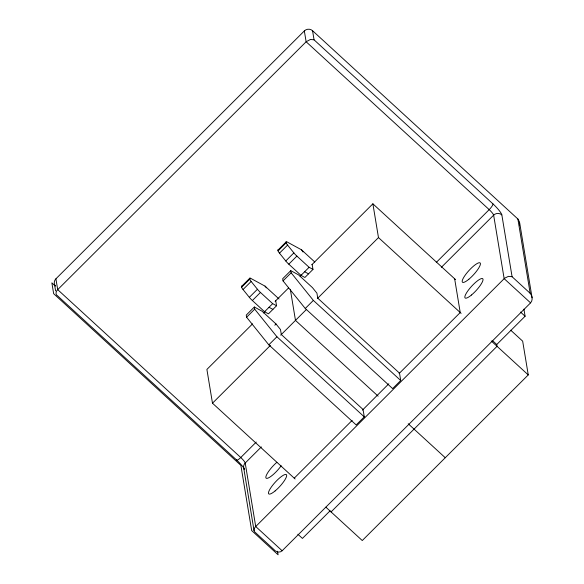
<?xml version="1.0" encoding="UTF-8"?>
<svg xmlns="http://www.w3.org/2000/svg" width="584" height="584" viewBox="0 0 584 584"><rect width="100%" height="100%" fill="white"/><g stroke="black" fill="none" stroke-linecap="round" stroke-linejoin="round"><path stroke-width="0.88" d="M519.483 225.716L519.519 221.957L517.913 219.029L312.549 30.711A5.811 5.548 -9.4 0 0 304.337 30.937L55.911 278.816A5.811 5.548 -9.4 0 0 55.327 285.912M530.571 302.877C533.068 300.256 532.323 295.92 530.177 293.321L512.08 276.721L508.423 276.356L504.656 278.196L255.719 526.534C253.931 528.009 253.106 531.44 255.551 532.681L273.648 549.281C275.495 551.844 279.67 553.26 282.145 550.763L530.571 302.877L504.153 278.656L493.641 215.153A5.774 1.029 45.1 0 0 489.202 209.641L306.133 41.763L304.337 30.937M275.721 300.767L276.546 305.761L268.45 313.842L264.574 311.732L252.361 300.534A5.811 1.037 45.1 0 1 249.332 297.336L243.046 289.525A5.811 1.037 45.1 0 1 241.63 287.204L241.506 286.467L249.609 278.386A5.811 1.037 45.1 0 1 250.624 278.298L265.121 286.189L266.435 287.839M312.155 264.406L312.988 269.406L304.885 277.488L301.008 275.378L288.795 264.172A5.811 1.037 45.1 0 1 285.773 260.975L279.488 253.171A5.811 1.037 45.1 0 1 278.072 250.85L277.947 250.113L286.043 242.031A5.811 1.037 45.1 0 1 287.065 241.944L301.636 249.879L302.979 251.974M241.63 287.204L250.624 278.298M278.072 250.85L286.167 242.769L286.043 242.031M243.046 289.525L251.149 281.452A5.811 1.037 45.1 0 1 249.726 279.123L249.609 278.386M279.488 253.171L287.583 245.09A5.811 1.037 45.1 0 1 286.167 242.769M249.332 297.336L257.427 289.255L251.149 281.452M285.773 260.975L293.869 252.901L287.583 245.09M252.361 300.534L260.457 292.453L272.67 303.651L276.546 305.761M288.795 264.172L296.891 256.099L309.104 267.297L312.988 269.406M254.347 307.009L246.251 315.09L246.601 317.236L268.815 344.837L356.189 424.955L364.285 416.881L363.065 409.494L281.313 334.53L280.481 329.529L276.042 324.011L262.099 311.228L254.347 307.009L254.704 309.155L276.918 336.756L364.285 416.881M290.781 270.655L282.685 278.729L283.043 280.882L305.257 308.483L392.63 388.601L400.726 380.52L399.5 373.139L317.747 298.168L316.922 293.175L312.476 287.649L298.541 274.874L290.781 270.655L291.139 272.801L313.353 300.402L400.726 380.52M246.601 317.236L254.704 309.155M283.043 280.882L291.139 272.801M264.574 311.732L272.67 303.651M301.008 275.378L309.104 267.297M252.573 323.857L206.897 369.438L212.481 403.201L295.124 478.982M263.515 312.944L264.8 311.659M275.093 301.388L288.606 287.912M300.183 276.356L301.468 275.071M311.768 264.8L372.884 203.816L455.527 279.597M274.823 325.222L276.042 324.011M268.815 344.837L276.918 336.756M305.257 308.483L313.353 300.402M212.481 403.201L270.385 345.421M280.685 335.15L306.418 309.476M317.353 298.563L378.476 237.578L372.884 203.816M256.252 442.059L240.769 457.513A5.811 1.387 -47.5 0 1 236.432 459.849L57.531 295.796C55.276 294.905 55.728 291.226 57.699 289.649L306.177 41.727L310.469 39.456L314.061 39.836L492.962 203.889A5.811 1.387 -47.5 0 1 489.195 209.634L436.284 262.428M261.34 446.935L245.207 463.032A5.811 5.548 -9.4 0 0 244.331 469.682M441.373 267.304L493.641 215.153A5.811 5.548 -9.4 0 1 501.853 214.927L512.08 276.721M294.241 478.165L352.145 420.392M362.438 410.121L388.827 383.79M399.113 373.526L460.228 312.542L454.644 278.78M330.121 510.781L302.424 538.419L297.877 534.243M331.062 511.934L497.05 346.305L496.758 344.516L525.096 316.243L523.921 309.118M510.715 330.201L522.665 341.158L528.257 374.921L362.262 540.543L325.857 507.16M304.651 271.743L308.534 273.852M269.027 307.286L272.903 309.396M520.548 312.068L525.096 316.243M492.859 340.939L496.758 344.516M378.476 237.578L461.119 313.36M491.202 340.947L528.257 374.921M301.439 249.762L314.805 262.019M265.005 286.123L279.035 298.986M378.125 396.171L295.482 320.39L290.328 289.292M408.209 423.758L445.264 457.732M55.217 285.941L51.859 282.86L53.655 293.686L240.878 465.368L251.675 530.571L278.094 554.8L277.502 551.223M282.145 550.763L255.719 526.534L245.207 463.032A5.774 1.029 45.1 0 0 240.769 457.52L57.699 289.649L55.911 278.816M532.082 297.782L519.665 222.759M517.877 218.993L530.177 293.321M312.549 30.711L314.061 39.836M243.564 467.01L254.04 530.63M54.714 285.503L55.611 290.912M281.181 465.755A13.074 3.117 -47.5 0 1 266.151 478.179A13.074 3.117 -47.5 0 1 276.845 462.316M296.891 256.099A5.811 1.037 45.1 0 1 293.869 252.901M260.457 292.453A5.811 1.037 45.1 0 1 257.427 289.255M236.44 459.856A11.556 2.059 45.1 0 1 244.47 469.01M492.969 203.896A11.556 2.059 45.1 0 1 501.824 214.905M277.947 250.113A5.811 1.037 45.1 0 1 278.838 249.952M241.506 286.467A5.811 1.037 45.1 0 1 242.528 286.379M468.864 279.24A13.074 3.117 -47.5 0 0 480.15 262.946A13.074 3.117 -47.5 0 0 464.908 275.568A13.074 3.117 -47.5 0 0 468.864 279.24M471.471 295.008A13.074 3.117 -47.5 0 0 482.756 278.721A13.074 3.117 -47.5 0 0 467.521 291.343A13.074 3.117 -47.5 0 0 471.471 295.008M275.115 490.932A13.074 3.117 -47.5 0 0 286.401 474.646A13.074 3.117 -47.5 0 0 271.166 487.26A13.074 3.117 -47.5 0 0 275.115 490.932"/></g></svg>
